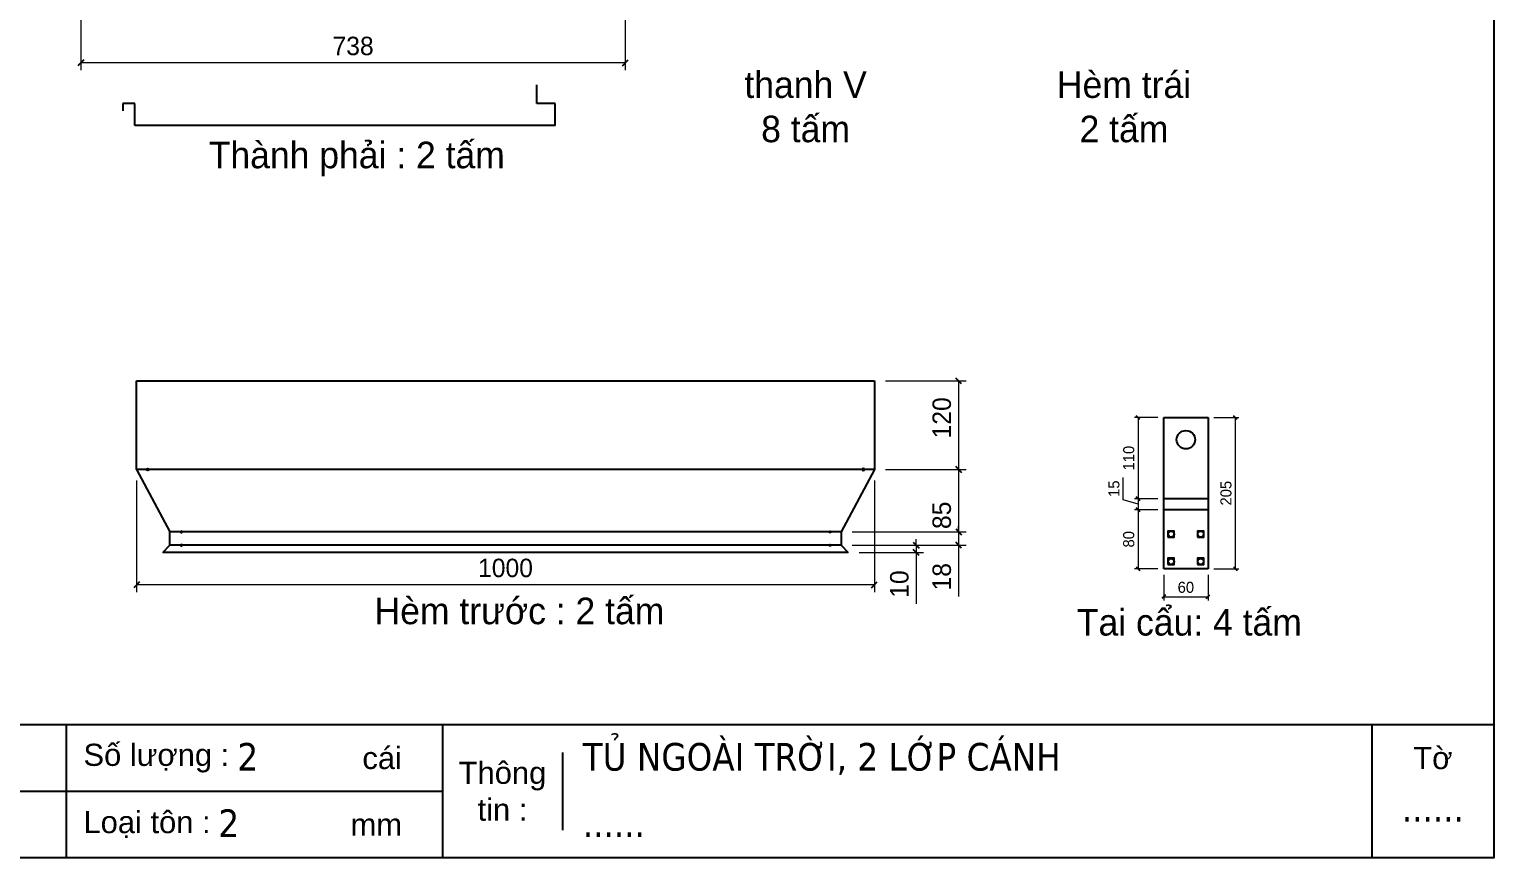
# Model space of a CAD drawing. Header units: millimetres. Extents: x 0 to 4455, y 0 to 3150.
# Drawn here: x 2470 to 4455, y 0 to 1123 of the extents above; entities that cross this region are included whole.
import ezdxf
from ezdxf.enums import TextEntityAlignment as Align

# ---------------------------------------------------------------- set-up
doc = ezdxf.new("R2010")
doc.units = ezdxf.units.MM
doc.layers.add('CNC', color=7, linetype='Continuous')
doc.layers.add('DIM', color=253, linetype='Continuous')
doc.styles.add('Arial', font='arial.ttf')
doc.styles.add('Tahoma (Input Text)', font='tahoma.ttf')
doc.dimstyles.new('Dim-15', dxfattribs={"dimtxt": 15, "dimasz": 5, "dimexe": 5, "dimexo": 8, "dimgap": 5, "dimtad": 1, "dimdec": 0, "dimtxsty": 'Standard', "dimblk": 'OBLIQUE', "dimcen": 10, "dimclrd": 5, "dimclre": 5, "dimclrt": 3, "dimazin": 3, "dimtfac": 1, "dimtdec": 0, "dimtmove": 0, "dimatfit": 3, "dimldrblk": 'OBLIQUE', "dimlwd": 9, "dimlwe": 9})
doc.dimstyles.new('Dim-25', dxfattribs={"dimtxt": 25, "dimasz": 8, "dimexe": 10, "dimexo": 15, "dimgap": 10, "dimtad": 1, "dimdec": 0, "dimtxsty": 'Standard', "dimblk": 'OBLIQUE', "dimcen": 10, "dimclrd": 5, "dimclre": 5, "dimclrt": 3, "dimazin": 3, "dimtfac": 1, "dimtdec": 0, "dimtmove": 0, "dimatfit": 3, "dimldrblk": 'OBLIQUE', "dimlwd": 9, "dimlwe": 9})

# ---------------------------------------------------------------- blocks, each defined once
blk = doc.blocks.new('khungtenAsean2')
at = {"color": 7}
for p, q in [((2970, -1980), (0, -1980)), ((1680, -1980), (1680, -2100)), ((2020, -1980), (2020, -2100)), ((2860, -1980), (2860, -2100)), ((2128.3, -2005), (2128.3, -2075)), ((2020, -2040), (0, -2040))]:
    blk.add_line(p, q, dxfattribs=at)
blk.add_lwpolyline([(0, 0), (2970, 0), (2970, -2100), (0, -2100)], close=True, dxfattribs=at)
at = {"color": 2, "char_height": 20, "style": 'Arial'}
for s, insert, width, attachment_point in [('  Số lượng :', (1680, -2010), 917.634, 4), ('cái', (1947.6, -2010), 917.634, 4), ('Tờ', (2915, -2010), 110, 5), ('Thông\\Ptin :', (2074.2, -2040), 108.311, 5), ('  Loại tôn :', (1680, -2070), 917.634, 4), ('mm', (1936.9, -2070), 917.634, 4)]:
    blk.add_mtext(s, dxfattribs=dict(at, insert=insert, width=width, attachment_point=attachment_point))
at = {"color": 1, "style": 'Tahoma (Input Text)', "flags": 8}
for tag, p in [('#01', (137.1, -2021.3)), ('#03', (506.6, -2019.3)), ('#05', (1106.6, -2021.3)), ('#07', (1834.7, -2021.3)), ('#09', (2146.7, -2021.3)), ('#02', (98.5, -2081.3)), ('#04', (486.1, -2081.3)), ('#06', (1065.3, -2081.3)), ('#08', (1817.4, -2081.3)), ('#10', (2146.7, -2081.3))]:
    blk.add_attdef(tag, p, '', height=25, dxfattribs=at)
blk.add_attdef('#11', text='', height=25, dxfattribs=at).set_placement((2915, -2067.3), align=Align.CENTER)
blk = doc.blocks.new('*D14')
at = {"color": 0, "linetype": 'ByBlock', "lineweight": -2}
for p, q in [((2543.8, 1081.8), (2535.8, 1073.8)), ((3273.8, 1073.8), (3281.8, 1081.8))]:
    blk.add_line(p, q, dxfattribs=at)
at = {"layer": 'Defpoints', "color": 0, "transparency": 16777216}
for p in [(3277.8, 1228.9), (2539.8, 1193.9), (2539.8, 1077.8)]:
    blk.add_point(p, dxfattribs=at)
at = {"layer": 'DIM', "color": 5, "lineweight": 9, "transparency": 16777216}
for p, q in [((3277.8, 1213.9), (3277.8, 1067.8)), ((2539.8, 1178.9), (2539.8, 1067.8)), ((3277.8, 1077.8), (2539.8, 1077.8))]:
    blk.add_line(p, q, dxfattribs=at)
at = {"layer": 'DIM', "color": 3, "transparency": 16777216, "insert": (2908.8, 1100.6), "char_height": 25, "attachment_point": 5}
blk.add_mtext('738', dxfattribs=at)
blk = doc.blocks.new('_Oblique')
at = {"color": 0, "linetype": 'ByBlock', "lineweight": -2}
blk.add_line((-0.5, -0.5), (0.5, 0.5), dxfattribs=at)
blk = doc.blocks.new('*D33')
at = {"color": 0, "linetype": 'ByBlock', "lineweight": -2}
for p, q in [((2619.4, 374), (2611.4, 366)), ((3611.4, 366), (3619.4, 374))]:
    blk.add_line(p, q, dxfattribs=at)
at = {"layer": 'Defpoints', "color": 0, "transparency": 16777216}
for p in [(2615.4, 526.5), (3615.4, 526.5), (2615.4, 370)]:
    blk.add_point(p, dxfattribs=at)
at = {"layer": 'DIM', "color": 5, "lineweight": 9, "transparency": 16777216}
for p, q in [((2615.4, 511.5), (2615.4, 360)), ((3615.4, 511.5), (3615.4, 360)), ((3615.4, 370), (2615.4, 370))]:
    blk.add_line(p, q, dxfattribs=at)
at = {"layer": 'DIM', "color": 3, "transparency": 16777216, "insert": (3115.4, 392.8), "char_height": 25, "attachment_point": 5}
blk.add_mtext('1000', dxfattribs=at)
blk = doc.blocks.new('*D34')
at = {"color": 0, "linetype": 'ByBlock', "lineweight": -2}
for p, q in [((3733.7, 642.5), (3725.7, 650.5)), ((3725.7, 530.5), (3733.7, 522.5))]:
    blk.add_line(p, q, dxfattribs=at)
at = {"layer": 'Defpoints', "color": 0, "transparency": 16777216}
for p in [(3615.4, 646.5), (3615.4, 526.5), (3729.7, 526.5)]:
    blk.add_point(p, dxfattribs=at)
at = {"layer": 'DIM', "color": 5, "lineweight": 9, "transparency": 16777216}
for p, q in [((3630.4, 646.5), (3739.7, 646.5)), ((3729.7, 646.5), (3729.7, 526.5)), ((3630.4, 526.5), (3739.7, 526.5))]:
    blk.add_line(p, q, dxfattribs=at)
at = {"layer": 'DIM', "color": 3, "transparency": 16777216, "insert": (3706.9, 596.5), "char_height": 25, "attachment_point": 5, "rotation": 90}
blk.add_mtext('120', dxfattribs=at)
blk = doc.blocks.new('*D35')
at = {"color": 0, "linetype": 'ByBlock', "lineweight": -2}
for p, q in [((3733.7, 522.5), (3725.7, 530.5)), ((3725.7, 445.8), (3733.7, 437.8))]:
    blk.add_line(p, q, dxfattribs=at)
at = {"layer": 'Defpoints', "color": 0, "transparency": 16777216}
for p in [(3615.4, 526.5), (3570.4, 441.8), (3729.7, 441.8)]:
    blk.add_point(p, dxfattribs=at)
at = {"layer": 'DIM', "color": 5, "lineweight": 9, "transparency": 16777216}
for p, q in [((3630.4, 526.5), (3739.7, 526.5)), ((3729.7, 526.5), (3729.7, 441.8)), ((3585.4, 441.8), (3739.7, 441.8))]:
    blk.add_line(p, q, dxfattribs=at)
at = {"layer": 'DIM', "color": 3, "transparency": 16777216, "insert": (3706.9, 464.3), "char_height": 25, "attachment_point": 5, "rotation": 90}
blk.add_mtext('85', dxfattribs=at)
blk = doc.blocks.new('*D36')
at = {"color": 0, "linetype": 'ByBlock', "lineweight": -2}
for p, q in [((3725.7, 445.8), (3733.7, 437.8)), ((3733.7, 419.8), (3725.7, 427.8))]:
    blk.add_line(p, q, dxfattribs=at)
at = {"layer": 'Defpoints', "color": 0, "transparency": 16777216}
for p in [(3570.4, 441.8), (3570.4, 423.8), (3729.7, 423.8)]:
    blk.add_point(p, dxfattribs=at)
at = {"layer": 'DIM', "color": 5, "lineweight": 9, "transparency": 16777216}
for p, q in [((3585.4, 441.8), (3739.7, 441.8)), ((3729.7, 441.8), (3729.7, 449.8)), ((3729.7, 441.8), (3729.7, 423.8)), ((3585.4, 423.8), (3739.7, 423.8)), ((3729.7, 423.8), (3729.7, 354.3))]:
    blk.add_line(p, q, dxfattribs=at)
at = {"layer": 'DIM', "color": 3, "transparency": 16777216, "insert": (3706.9, 381), "char_height": 25, "attachment_point": 5, "rotation": 90}
blk.add_mtext('18', dxfattribs=at)
blk = doc.blocks.new('*D37')
at = {"color": 0, "linetype": 'ByBlock', "lineweight": -2}
for p, q in [((3668.1, 427.8), (3676.1, 419.8)), ((3676.1, 409.8), (3668.1, 417.8))]:
    blk.add_line(p, q, dxfattribs=at)
at = {"layer": 'Defpoints', "color": 0, "transparency": 16777216}
for p in [(3570.4, 423.8), (3579.9, 413.8), (3672.1, 413.8)]:
    blk.add_point(p, dxfattribs=at)
at = {"layer": 'DIM', "color": 5, "lineweight": 9, "transparency": 16777216}
for p, q in [((3585.4, 423.8), (3682.1, 423.8)), ((3672.1, 423.8), (3672.1, 431.8)), ((3672.1, 423.8), (3672.1, 413.8)), ((3594.9, 413.8), (3682.1, 413.8)), ((3672.1, 413.8), (3672.1, 344.4))]:
    blk.add_line(p, q, dxfattribs=at)
at = {"layer": 'DIM', "color": 3, "transparency": 16777216, "insert": (3649.4, 371.1), "char_height": 25, "attachment_point": 5, "rotation": 90}
blk.add_mtext('10', dxfattribs=at)
blk = doc.blocks.new('f3daunguoc')
at = {"layer": 'CNC', "color": 2, "lineweight": -3}
blk.add_circle((0, 0), 1.5, dxfattribs=at)
blk = doc.blocks.new('f2dauxuoi')
at = {"layer": 'CNC', "color": 2, "lineweight": -3}
blk.add_circle((0, 0), 1, dxfattribs=at)
blk = doc.blocks.new('*D43')
at = {"color": 0, "linetype": 'ByBlock', "lineweight": -2}
for p, q in [((4107.2, 594.3), (4102.2, 599.3)), ((4102.2, 394.3), (4107.2, 389.3))]:
    blk.add_line(p, q, dxfattribs=at)
at = {"layer": 'Defpoints', "color": 0, "transparency": 16777216}
for p in [(4067.7, 596.8), (4067.7, 391.8), (4104.7, 391.8)]:
    blk.add_point(p, dxfattribs=at)
at = {"layer": 'DIM', "color": 5, "lineweight": 9, "transparency": 16777216}
for p, q in [((4075.7, 596.8), (4109.7, 596.8)), ((4104.7, 596.8), (4104.7, 391.8)), ((4075.7, 391.8), (4109.7, 391.8))]:
    blk.add_line(p, q, dxfattribs=at)
at = {"layer": 'DIM', "color": 3, "transparency": 16777216, "insert": (4092.1, 494.3), "char_height": 15, "attachment_point": 5, "rotation": 90}
blk.add_mtext('205', dxfattribs=at)
blk = doc.blocks.new('*D44')
at = {"color": 0, "linetype": 'ByBlock', "lineweight": -2}
for p, q in [((4010.2, 356.4), (4005.2, 351.4)), ((4065.2, 351.4), (4070.2, 356.4))]:
    blk.add_line(p, q, dxfattribs=at)
at = {"layer": 'Defpoints', "color": 0, "transparency": 16777216}
for p in [(4007.7, 391.8), (4067.7, 391.8), (4067.7, 353.9)]:
    blk.add_point(p, dxfattribs=at)
at = {"layer": 'DIM', "color": 5, "lineweight": 9, "transparency": 16777216}
for p, q in [((4007.7, 383.8), (4007.7, 348.9)), ((4067.7, 383.8), (4067.7, 348.9)), ((4007.7, 353.9), (4067.7, 353.9))]:
    blk.add_line(p, q, dxfattribs=at)
at = {"layer": 'DIM', "color": 3, "transparency": 16777216, "insert": (4037.7, 366.6), "char_height": 15, "attachment_point": 5}
blk.add_mtext('60', dxfattribs=at)
blk = doc.blocks.new('*D45')
at = {"color": 0, "linetype": 'ByBlock', "lineweight": -2}
for p, q in [((3975.5, 594.3), (3970.5, 599.3)), ((3970.5, 489.3), (3975.5, 484.3))]:
    blk.add_line(p, q, dxfattribs=at)
at = {"layer": 'Defpoints', "color": 0, "transparency": 16777216}
for p in [(4007.7, 596.8), (3973, 486.8), (4007.7, 486.8)]:
    blk.add_point(p, dxfattribs=at)
at = {"layer": 'DIM', "color": 5, "lineweight": 9, "transparency": 16777216}
for p, q in [((3999.7, 596.8), (3968, 596.8)), ((3973, 596.8), (3973, 486.8)), ((3999.7, 486.8), (3968, 486.8))]:
    blk.add_line(p, q, dxfattribs=at)
at = {"layer": 'DIM', "color": 3, "transparency": 16777216, "insert": (3960.3, 541.8), "char_height": 15, "attachment_point": 5, "rotation": 90}
blk.add_mtext('110', dxfattribs=at)
blk = doc.blocks.new('*D46')
at = {"color": 0, "linetype": 'ByBlock', "lineweight": -2}
for p, q in [((3975.5, 484.3), (3970.5, 489.3)), ((3970.5, 474.3), (3975.5, 469.3))]:
    blk.add_line(p, q, dxfattribs=at)
at = {"layer": 'Defpoints', "color": 0, "transparency": 16777216}
for p in [(4007.7, 486.8), (3973, 471.8), (4007.7, 471.8)]:
    blk.add_point(p, dxfattribs=at)
at = {"layer": 'DIM', "color": 5, "lineweight": 9, "transparency": 16777216}
for p, q in [((3952.8, 485.3), (3952.8, 515.5)), ((3973, 479.3), (3952.8, 485.3)), ((3999.7, 486.8), (3968, 486.8)), ((3973, 486.8), (3973, 471.8)), ((3999.7, 471.8), (3968, 471.8))]:
    blk.add_line(p, q, dxfattribs=at)
at = {"layer": 'DIM', "color": 3, "transparency": 16777216, "insert": (3940.2, 500.4), "char_height": 15, "attachment_point": 5, "rotation": 90}
blk.add_mtext('15', dxfattribs=at)
blk = doc.blocks.new('*D47')
at = {"color": 0, "linetype": 'ByBlock', "lineweight": -2}
for p, q in [((3975.5, 469.3), (3970.5, 474.3)), ((3970.5, 394.3), (3975.5, 389.3))]:
    blk.add_line(p, q, dxfattribs=at)
at = {"layer": 'Defpoints', "color": 0, "transparency": 16777216}
for p in [(4007.7, 471.8), (3973, 391.8), (4007.7, 391.8)]:
    blk.add_point(p, dxfattribs=at)
at = {"layer": 'DIM', "color": 5, "lineweight": 9, "transparency": 16777216}
for p, q in [((3999.7, 471.8), (3968, 471.8)), ((3973, 471.8), (3973, 391.8)), ((3999.7, 391.8), (3968, 391.8))]:
    blk.add_line(p, q, dxfattribs=at)
at = {"layer": 'DIM', "color": 3, "transparency": 16777216, "insert": (3960.3, 431.8), "char_height": 15, "attachment_point": 5, "rotation": 90}
blk.add_mtext('80', dxfattribs=at)

msp = doc.modelspace()

# ---------------------------------------------------------------- linework, layer by layer
at = {"color": 7}
for p, q in [((3157.8, 1022.9), (3157.8, 1047.9)), ((2612.8, 1022.9), (2596.8, 1022.9)), ((2596.8, 1022.9), (2596.8, 1012.9)), ((2612.8, 992.9), (2612.8, 1022.9)), ((3182.8, 1022.9), (3157.8, 1022.9)), ((3182.8, 992.9), (3182.8, 1022.9)), ((3182.8, 992.9), (2612.8, 992.9)), ((4007.7, 596.8), (4067.7, 596.8)), ((4007.7, 391.8), (4007.7, 596.8)), ((4067.7, 596.8), (4067.7, 391.8)), ((3615.4, 526.5), (2615.4, 526.5)), ((2615.4, 526.5), (2660.4, 441.8)), ((3615.4, 526.5), (3570.4, 441.8)), ((4067.7, 486.8), (4007.7, 486.8)), ((4067.7, 471.8), (4007.7, 471.8)), ((2660.4, 423.8), (2660.4, 441.8)), ((3570.4, 441.8), (2660.4, 441.8)), ((3570.4, 441.8), (3570.4, 423.8)), ((2650.9, 413.8), (2660.4, 423.8)), ((3570.4, 423.8), (2660.4, 423.8)), ((3570.4, 423.8), (3579.9, 413.8)), ((3579.9, 413.8), (2650.9, 413.8)), ((4067.7, 391.8), (4007.7, 391.8))]:
    msp.add_line(p, q, dxfattribs=at)
msp.add_line((2615.4, 646.5), (3615.4, 646.5))
for points in [[(2615.4, 526.5), (2615.4, 646.5)], [(3615.4, 646.5), (3615.4, 526.5)]]:
    msp.add_lwpolyline(points, dxfattribs=at)
at = {"color": 2}
for points in [[(4013.4, 434.5), (4021.9, 434.5), (4021.9, 443), (4013.4, 443)], [(4053.4, 434.5), (4061.9, 434.5), (4061.9, 443), (4053.4, 443)], [(4013.4, 397.5), (4021.9, 397.5), (4021.9, 406), (4013.4, 406)], [(4053.4, 397.5), (4061.9, 397.5), (4061.9, 406), (4053.4, 406)]]:
    msp.add_lwpolyline(points, close=True, dxfattribs=at)
for centre, radius in [((4037.7, 566.8), 12.5), ((4017.7, 438.8), 4), ((4057.7, 438.8), 4), ((4017.7, 401.8), 4), ((4057.7, 401.8), 4)]:
    msp.add_circle(centre, radius, dxfattribs=at)

# ---------------------------------------------------------------- block references
at = {"color": 7}
ref = msp.add_blockref('khungtenAsean2', (0, 3150), dxfattribs=dict(at, xscale=1.5, yscale=1.5, zscale=1.5))
ref.add_attrib('#11', '......', dxfattribs={"color": 1, "height": 37.5, "style": 'Tahoma (Input Text)'}).set_placement((4372.5, 49), align=Align.CENTER)
ref.add_attrib('#09', 'TỦ NGOÀI TRỜI, 2 LỚP CÁNH', (3220.1, 118.1), dxfattribs={"color": 1, "height": 37.5, "style": 'Tahoma (Input Text)'})
ref.add_attrib('#10', '......', (3220.1, 28.1), dxfattribs={"color": 1, "height": 37.5, "style": 'Tahoma (Input Text)'})
ref.add_attrib('#08', '2', (2726.2, 28.1), dxfattribs={"color": 1, "height": 37.5, "style": 'Tahoma (Input Text)'})
ref.add_attrib('#07', '2', (2752, 118.1), dxfattribs={"color": 1, "height": 37.5, "style": 'Tahoma (Input Text)'})
at = {"lineweight": -3, "rotation": 270}
for name, p in [('f3daunguoc', (2630.4, 526.5)), ('f2dauxuoi', (3555.4, 441.8)), ('f2dauxuoi', (3555.4, 423.8))]:
    msp.add_blockref(name, p, dxfattribs=at)
at = {"lineweight": -3, "xscale": -1, "rotation": 90}
for name, p in [('f3daunguoc', (3600.4, 526.5)), ('f2dauxuoi', (2675.9, 441.8)), ('f2dauxuoi', (2675.9, 423.8))]:
    msp.add_blockref(name, p, dxfattribs=at)

# ---------------------------------------------------------------- texts
at = {"color": 2, "char_height": 36, "width": 775, "attachment_point": 5}
for s, insert in [('thanh V \\P8 tấm', (3522.2, 1018)), ('Hèm trái\\P2 tấm', (3953.8, 1018)), ('Thành phải : 2 tấm', (2913.8, 947.5)), ('Hèm trước : 2 tấm', (3134.3, 334.4)), ('Tai cẩu: 4 tấm ', (4042.4, 319))]:
    msp.add_mtext(s, dxfattribs=dict(at, insert=insert))

# ---------------------------------------------------------------- dimensions: what is measured, and where the dimension line sits
at = {"layer": 'DIM', "color": 7}
for base, p1, p2, angle, picture, middle in [((2539.8, 1077.8), (3277.8, 1228.9), (2539.8, 1193.9), 180, '*D14', (2908.8, 1077.8)), ((3729.7, 526.5), (3615.4, 646.5), (3615.4, 526.5), 270, '*D34', (3729.7, 596.5)), ((3729.7, 441.8), (3615.4, 526.5), (3570.4, 441.8), 270, '*D35', (3729.7, 464.3))]:
    dim = msp.add_linear_dim(base=base, p1=p1, p2=p2, angle=angle, dimstyle='Dim-25', dxfattribs=at)
    dim.commit()
    dim.dimension.update_dxf_attribs({"geometry": picture, "text_midpoint": middle, "dimtype": 160})
for base, p1, p2, angle, dimstyle, picture, middle in [((3973, 486.8), (4007.7, 596.8), (4007.7, 486.8), 90, 'Dim-15', '*D45', (3960.3, 541.8)), ((4104.7, 391.8), (4067.7, 596.8), (4067.7, 391.8), 90, 'Dim-15', '*D43', (4092.1, 494.3)), ((3973, 471.8), (4007.7, 486.8), (4007.7, 471.8), 90, 'Dim-15', '*D46', (3940.2, 490.3)), ((3973, 391.8), (4007.7, 471.8), (4007.7, 391.8), 90, 'Dim-15', '*D47', (3960.3, 431.8)), ((3729.7, 423.8), (3570.4, 441.8), (3570.4, 423.8), 270, 'Dim-25', '*D36', (3706.9, 381)), ((3672.1, 413.8), (3570.4, 423.8), (3579.9, 413.8), 270, 'Dim-25', '*D37', (3649.4, 371.1))]:
    dim = msp.add_linear_dim(base=base, p1=p1, p2=p2, angle=angle, dimstyle=dimstyle, dxfattribs=at)
    dim.commit()
    dim.dimension.update_dxf_attribs({"geometry": picture, "text_midpoint": middle})
for base, p1, p2, dimstyle, picture, middle in [((2615.4, 370), (3615.4, 526.5), (2615.4, 526.5), 'Dim-25', '*D33', (3115.4, 392.8)), ((4067.7, 353.9), (4007.7, 391.8), (4067.7, 391.8), 'Dim-15', '*D44', (4037.7, 366.6))]:
    dim = msp.add_linear_dim(base=base, p1=p1, p2=p2, dimstyle=dimstyle, dxfattribs=at)
    dim.commit()
    dim.dimension.update_dxf_attribs({"geometry": picture, "text_midpoint": middle})

doc.saveas('drawing.dxf')
